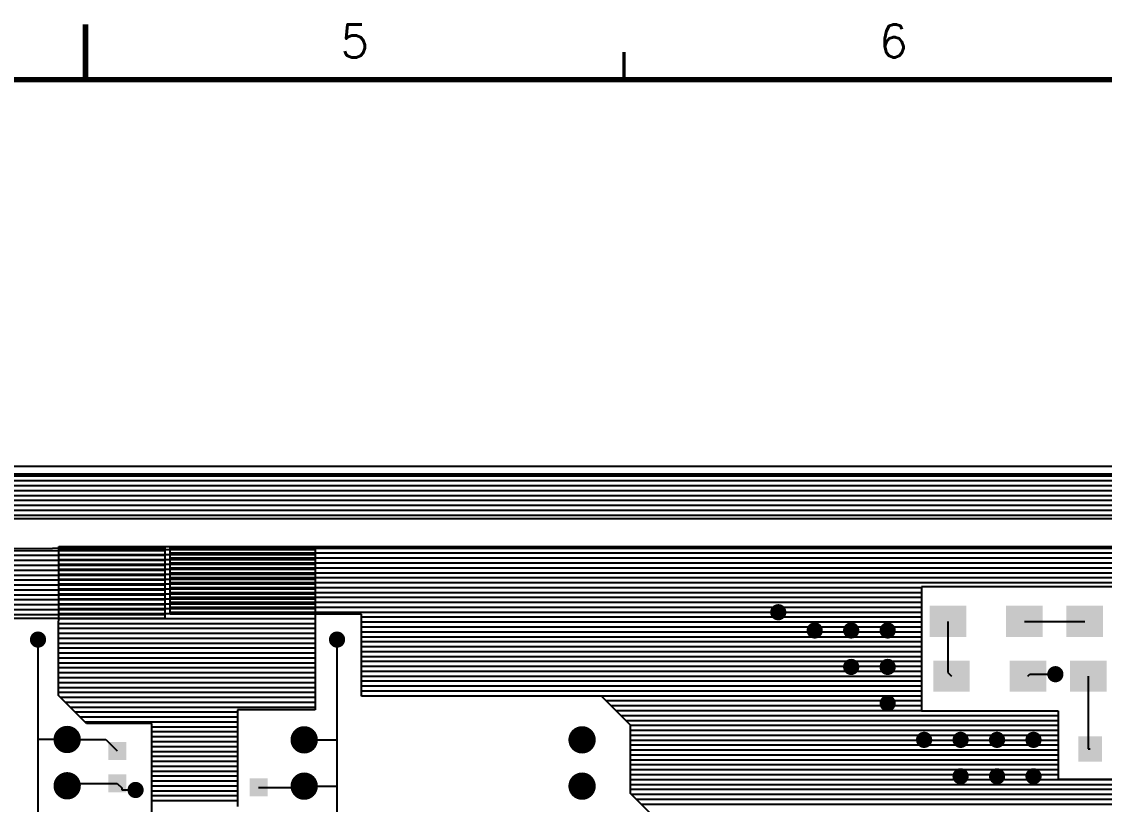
# Model space of a CAD drawing. Extents: x 295 to 953, y 10 to 290.
# Drawn here: x 681.2 to 779.2, y 219.4 to 290.2 of the extents above; entities that cross this region are included whole.
import ezdxf
from ezdxf.enums import TextEntityAlignment as Align

# ---------------------------------------------------------------- set-up
doc = ezdxf.new("R2010")
doc.units = 0
doc.header["$LTSCALE"] = 5
doc.header["$MEASUREMENT"] = 0
doc.layers.get('0').update_dxf_attribs({"linetype": 'CONTINUOUS', "lineweight": 25})
for name, color, linetype in [('COMP_GB', 1, 'CONTINUOUS'), ('문자', 4, 'CONTINUOUS'), ('테두리', 3, 'CONTINUOUS')]:
    doc.layers.add(name, color=color, linetype=linetype)
doc.styles.get("Standard").update_dxf_attribs({"font": 'simplex.shx'})

# ---------------------------------------------------------------- blocks, each defined once
blk = doc.blocks.new('C')
at = {"layer": '테두리'}
for points, const_width in [([(210, 290), (210, 285)], 0.5), ([(258.75, 287.5), (258.75, 285)], 0.3), ([(15, 285), (15, 15), (405, 15), (405, 285), (15, 285)], 0.5)]:
    blk.add_lwpolyline(points, dxfattribs=dict(at, const_width=const_width))
at = {"layer": '문자'}
for s, p in [('5', (234.375, 288.5)), ('6', (283.125, 288.5))]:
    blk.add_text(s, height=3, dxfattribs=at).set_placement(p, align=Align.MIDDLE)

msp = doc.modelspace()

# ---------------------------------------------------------------- linework, layer by layer
for points, const_width in [([(749.311, 236.8, 1), (750.044, 236.8, 1)], 0.733), ([(752.611, 235.15, 1), (753.344, 235.15, 1)], 0.733), ([(755.911, 235.15, 1), (756.644, 235.15, 1)], 0.733), ([(759.211, 235.15, 1), (759.944, 235.15, 1)], 0.733), ([(682.321, 234.325, 1), (683.054, 234.325, 1)], 0.733), ([(709.381, 234.325, 1), (710.114, 234.325, 1)], 0.733), ([(755.911, 231.85, 1), (756.644, 231.85, 1)], 0.733), ([(759.211, 231.85, 1), (759.944, 231.85, 1)], 0.733), ([(774.391, 231.19, 1), (775.124, 231.19, 1)], 0.733), ([(759.211, 228.55, 1), (759.944, 228.55, 1)], 0.733), ([(684.709, 225.283, 1), (685.946, 225.283, 1)], 1.236), ([(706.159, 225.25, 1), (707.396, 225.25, 1)], 1.236), ([(731.305, 225.25, 1), (732.542, 225.25, 1)], 1.236), ([(762.511, 225.25, 1), (763.244, 225.25, 1)], 0.733), ([(765.811, 225.25, 1), (766.544, 225.25, 1)], 0.733), ([(769.111, 225.25, 1), (769.844, 225.25, 1)], 0.733), ([(772.411, 225.25, 1), (773.144, 225.25, 1)], 0.733), ([(765.811, 221.95, 1), (766.544, 221.95, 1)], 0.733), ([(769.111, 221.95, 1), (769.844, 221.95, 1)], 0.733), ([(772.411, 221.95, 1), (773.144, 221.95, 1)], 0.733), ([(684.709, 221.092, 1), (685.946, 221.092, 1)], 1.236), ([(691.148, 220.713, 1), (691.882, 220.713, 1)], 0.733), ([(706.159, 221.059, 1), (707.396, 221.059, 1)], 1.236), ([(731.305, 221.059, 1), (732.542, 221.059, 1)], 1.236)]:
    msp.add_lwpolyline(points, format="xyb", close=True, dxfattribs=dict(const_width=const_width))
for points in [[(766.693, 237.379), (766.693, 234.571), (763.382, 237.379), (763.382, 234.571)], [(773.608, 237.379), (773.608, 234.571), (770.297, 237.379), (770.297, 234.571)], [(779.068, 237.379), (779.068, 234.571), (775.757, 237.379), (775.757, 234.571)], [(767.008, 232.429), (767.008, 229.621), (763.697, 232.429), (763.697, 229.621)], [(773.923, 232.429), (773.923, 229.621), (770.612, 232.429), (770.612, 229.621)], [(779.383, 232.429), (779.383, 229.621), (776.072, 232.429), (776.072, 229.621)], [(778.973, 225.578), (778.973, 223.272), (776.835, 225.578), (776.835, 223.272)], [(690.682, 225.059), (690.682, 223.425), (689.048, 225.059), (689.048, 223.425)], [(690.682, 222.125), (690.682, 220.491), (689.048, 222.125), (689.048, 220.491)], [(703.47, 221.759), (703.47, 220.125), (701.835, 221.759), (701.835, 220.125)]]:
    msp.add_solid(points)
at = {"layer": 'COMP_GB', "color": 7}
for p, q in [((863.528, 250), (505.478, 250)), ((506.363, 249.158), (864.322, 249.158)), ((864.189, 249.291), (506.496, 249.291)), ((506.228, 248.712), (864.768, 248.712)), ((506.228, 248.267), (865.215, 248.267)), ((506.228, 247.821), (865.662, 247.821)), ((506.228, 247.376), (866.108, 247.376)), ((506.228, 246.93), (866.555, 246.93)), ((506.228, 246.485), (867.001, 246.485)), ((506.228, 246.039), (867.448, 246.039)), ((506.228, 245.594), (867.895, 245.594)), ((516.871, 245.298), (868.192, 245.298)), ((605.529, 242.204), (694.155, 242.656)), ((643.025, 242.395), (694.155, 242.395)), ((684.544, 229.271), (684.584, 242.74)), ((684.582, 242.03), (707.768, 242.03)), ((684.584, 242.74), (707.768, 242.74)), ((684.584, 242.475), (707.768, 242.475)), ((694.155, 242.656), (694.155, 236.222)), ((694.65, 236.635), (694.65, 242.74)), ((694.65, 242.74), (796.95, 242.74)), ((694.65, 242.607), (796.95, 242.607)), ((694.65, 242.162), (796.95, 242.162)), ((707.768, 242.74), (707.768, 227.972)), ((604.384, 241.059), (694.155, 241.059)), ((604.83, 241.504), (694.155, 241.504)), ((605.275, 241.95), (694.155, 241.95)), ((684.58, 241.139), (707.768, 241.139)), ((684.581, 241.584), (707.768, 241.584)), ((694.65, 241.716), (796.95, 241.716)), ((694.65, 241.271), (796.95, 241.271)), ((603.493, 240.168), (694.155, 240.168)), ((603.939, 240.613), (694.155, 240.613)), ((684.577, 240.248), (707.768, 240.248)), ((684.578, 240.693), (707.768, 240.693)), ((694.65, 240.825), (796.95, 240.825)), ((694.65, 240.38), (796.95, 240.38)), ((602.602, 239.277), (694.155, 239.277)), ((603.048, 239.722), (694.155, 239.722)), ((684.574, 239.357), (707.768, 239.357)), ((684.576, 239.802), (707.768, 239.802)), ((694.65, 239.934), (796.95, 239.934)), ((694.65, 239.489), (796.95, 239.489)), ((793.98, 239.11), (762.63, 239.11)), ((762.63, 239.11), (762.63, 227.89)), ((602.085, 238.386), (694.155, 238.386)), ((602.157, 238.831), (694.155, 238.831)), ((684.572, 238.466), (707.768, 238.466)), ((684.573, 238.911), (707.768, 238.911)), ((694.65, 239.043), (762.63, 239.043)), ((694.65, 238.598), (762.63, 238.598)), ((694.65, 238.152), (762.63, 238.152)), ((602.085, 237.94), (694.155, 237.94)), ((602.085, 237.495), (694.155, 237.495)), ((684.568, 237.129), (707.768, 237.129)), ((684.569, 237.575), (707.768, 237.575)), ((684.57, 238.02), (707.768, 238.02)), ((694.65, 237.707), (762.63, 237.707)), ((694.65, 237.261), (762.63, 237.261)), ((602.085, 237.049), (694.155, 237.049)), ((602.085, 236.604), (694.155, 236.604)), ((694.155, 236.222), (680.46, 236.222)), ((684.565, 236.238), (707.768, 236.238)), ((684.566, 236.684), (707.768, 236.684)), ((694.65, 236.816), (762.63, 236.816)), ((711.975, 236.635), (694.65, 236.635)), ((711.975, 229.21), (711.975, 236.635)), ((711.975, 236.37), (762.63, 236.37)), ((684.562, 235.347), (707.768, 235.347)), ((684.564, 235.793), (707.768, 235.793)), ((711.975, 235.925), (762.63, 235.925)), ((711.975, 235.479), (762.63, 235.479)), ((765.037, 235.975), (765.037, 231.34)), ((771.953, 235.975), (777.412, 235.975)), ((682.688, 225.283), (682.688, 234.325)), ((684.56, 234.456), (707.768, 234.456)), ((684.561, 234.902), (707.768, 234.902)), ((709.748, 225.25), (709.748, 234.325)), ((711.975, 235.034), (762.63, 235.034)), ((711.975, 234.588), (762.63, 234.588)), ((684.557, 233.565), (707.768, 233.565)), ((684.558, 234.011), (707.768, 234.011)), ((711.975, 234.143), (762.63, 234.143)), ((711.975, 233.697), (762.63, 233.697)), ((711.975, 233.252), (762.63, 233.252)), ((684.553, 232.229), (707.768, 232.229)), ((684.554, 232.674), (707.768, 232.674)), ((684.556, 233.12), (707.768, 233.12)), ((711.975, 232.806), (762.63, 232.806)), ((711.975, 232.361), (762.63, 232.361)), ((684.55, 231.338), (707.768, 231.338)), ((684.552, 231.783), (707.768, 231.783)), ((711.975, 231.915), (762.63, 231.915)), ((711.975, 231.47), (762.63, 231.47)), ((765.037, 231.34), (765.353, 231.025)), ((684.548, 230.447), (707.768, 230.447)), ((684.549, 230.892), (707.768, 230.892)), ((711.975, 231.024), (762.63, 231.024)), ((711.975, 230.579), (762.63, 230.579)), ((772.268, 231.025), (772.433, 231.19)), ((772.433, 231.19), (774.758, 231.19)), ((777.728, 231.025), (777.728, 224.425)), ((684.545, 229.556), (707.768, 229.556)), ((684.546, 230.001), (707.768, 230.001)), ((711.975, 230.133), (762.63, 230.133)), ((711.975, 229.688), (762.63, 229.688)), ((687.08, 226.735), (684.544, 229.271)), ((684.705, 229.11), (707.768, 229.11)), ((685.15, 228.665), (707.768, 228.665)), ((711.975, 229.242), (762.63, 229.242)), ((733.693, 229.21), (711.975, 229.21)), ((736.313, 226.59), (733.693, 229.21)), ((734.106, 228.797), (762.63, 228.797)), ((734.551, 228.351), (762.63, 228.351)), ((685.596, 228.219), (707.768, 228.219)), ((686.041, 227.774), (700.755, 227.774)), ((686.487, 227.328), (700.755, 227.328)), ((707.768, 227.972), (700.755, 227.972)), ((700.755, 227.972), (700.755, 219.227)), ((734.997, 227.906), (762.63, 227.906)), ((735.442, 227.46), (775.005, 227.46)), ((762.63, 227.89), (775.005, 227.89)), ((775.005, 227.89), (775.005, 221.702)), ((686.932, 226.883), (700.755, 226.883)), ((693, 226.735), (687.08, 226.735)), ((693, 218.403), (693, 226.735)), ((693, 226.437), (700.755, 226.437)), ((735.888, 227.015), (775.005, 227.015)), ((736.313, 220.403), (736.313, 226.59)), ((736.313, 226.569), (775.005, 226.569)), ((693, 225.992), (700.755, 225.992)), ((693, 225.546), (700.755, 225.546)), ((736.313, 226.124), (775.005, 226.124)), ((736.313, 225.678), (775.005, 225.678)), ((685.328, 225.283), (682.688, 225.283)), ((682.688, 208.519), (682.688, 225.283)), ((685.328, 225.283), (688.824, 225.283)), ((688.824, 225.283), (689.865, 224.242)), ((693, 225.101), (700.755, 225.101)), ((693, 224.655), (700.755, 224.655)), ((706.778, 225.25), (709.748, 225.25)), ((709.748, 221.059), (709.748, 225.25)), ((736.313, 225.233), (775.005, 225.233)), ((736.313, 224.787), (775.005, 224.787)), ((777.728, 224.425), (777.904, 224.425)), ((693, 224.21), (700.755, 224.21)), ((693, 223.764), (700.755, 223.764)), ((736.313, 224.342), (775.005, 224.342)), ((736.313, 223.896), (775.005, 223.896)), ((736.313, 223.451), (775.005, 223.451)), ((693, 223.319), (700.755, 223.319)), ((693, 222.873), (700.755, 222.873)), ((693, 222.428), (700.755, 222.428)), ((736.313, 223.005), (775.005, 223.005)), ((736.313, 222.56), (775.005, 222.56)), ((693, 221.982), (700.755, 221.982)), ((693, 221.537), (700.755, 221.537)), ((736.313, 222.114), (775.005, 222.114)), ((736.313, 221.669), (785.318, 221.669)), ((775.005, 221.702), (785.318, 221.702)), ((685.328, 221.092), (685.328, 221.308)), ((685.328, 221.308), (689.865, 221.308)), ((689.865, 221.308), (690.278, 220.896)), ((690.278, 220.896), (690.278, 220.713)), ((690.278, 220.713), (691.515, 220.713)), ((693, 221.091), (700.755, 221.091)), ((693, 220.646), (700.755, 220.646)), ((702.653, 220.942), (706.66, 220.942)), ((706.66, 220.942), (706.778, 221.059)), ((706.778, 221.059), (709.748, 221.059)), ((709.748, 195.913), (709.748, 221.059)), ((736.313, 221.223), (785.318, 221.223)), ((736.313, 220.778), (785.318, 220.778)), ((693, 220.2), (700.755, 220.2)), ((693, 219.755), (700.755, 219.755)), ((739.055, 217.66), (736.313, 220.403)), ((736.383, 220.332), (785.318, 220.332)), ((736.828, 219.887), (785.318, 219.887)), ((737.274, 219.441), (785.318, 219.441))]:
    msp.add_line(p, q, dxfattribs=at)

# ---------------------------------------------------------------- block references
msp.add_blockref('C', (476.978, 0))

doc.saveas('drawing.dxf')
